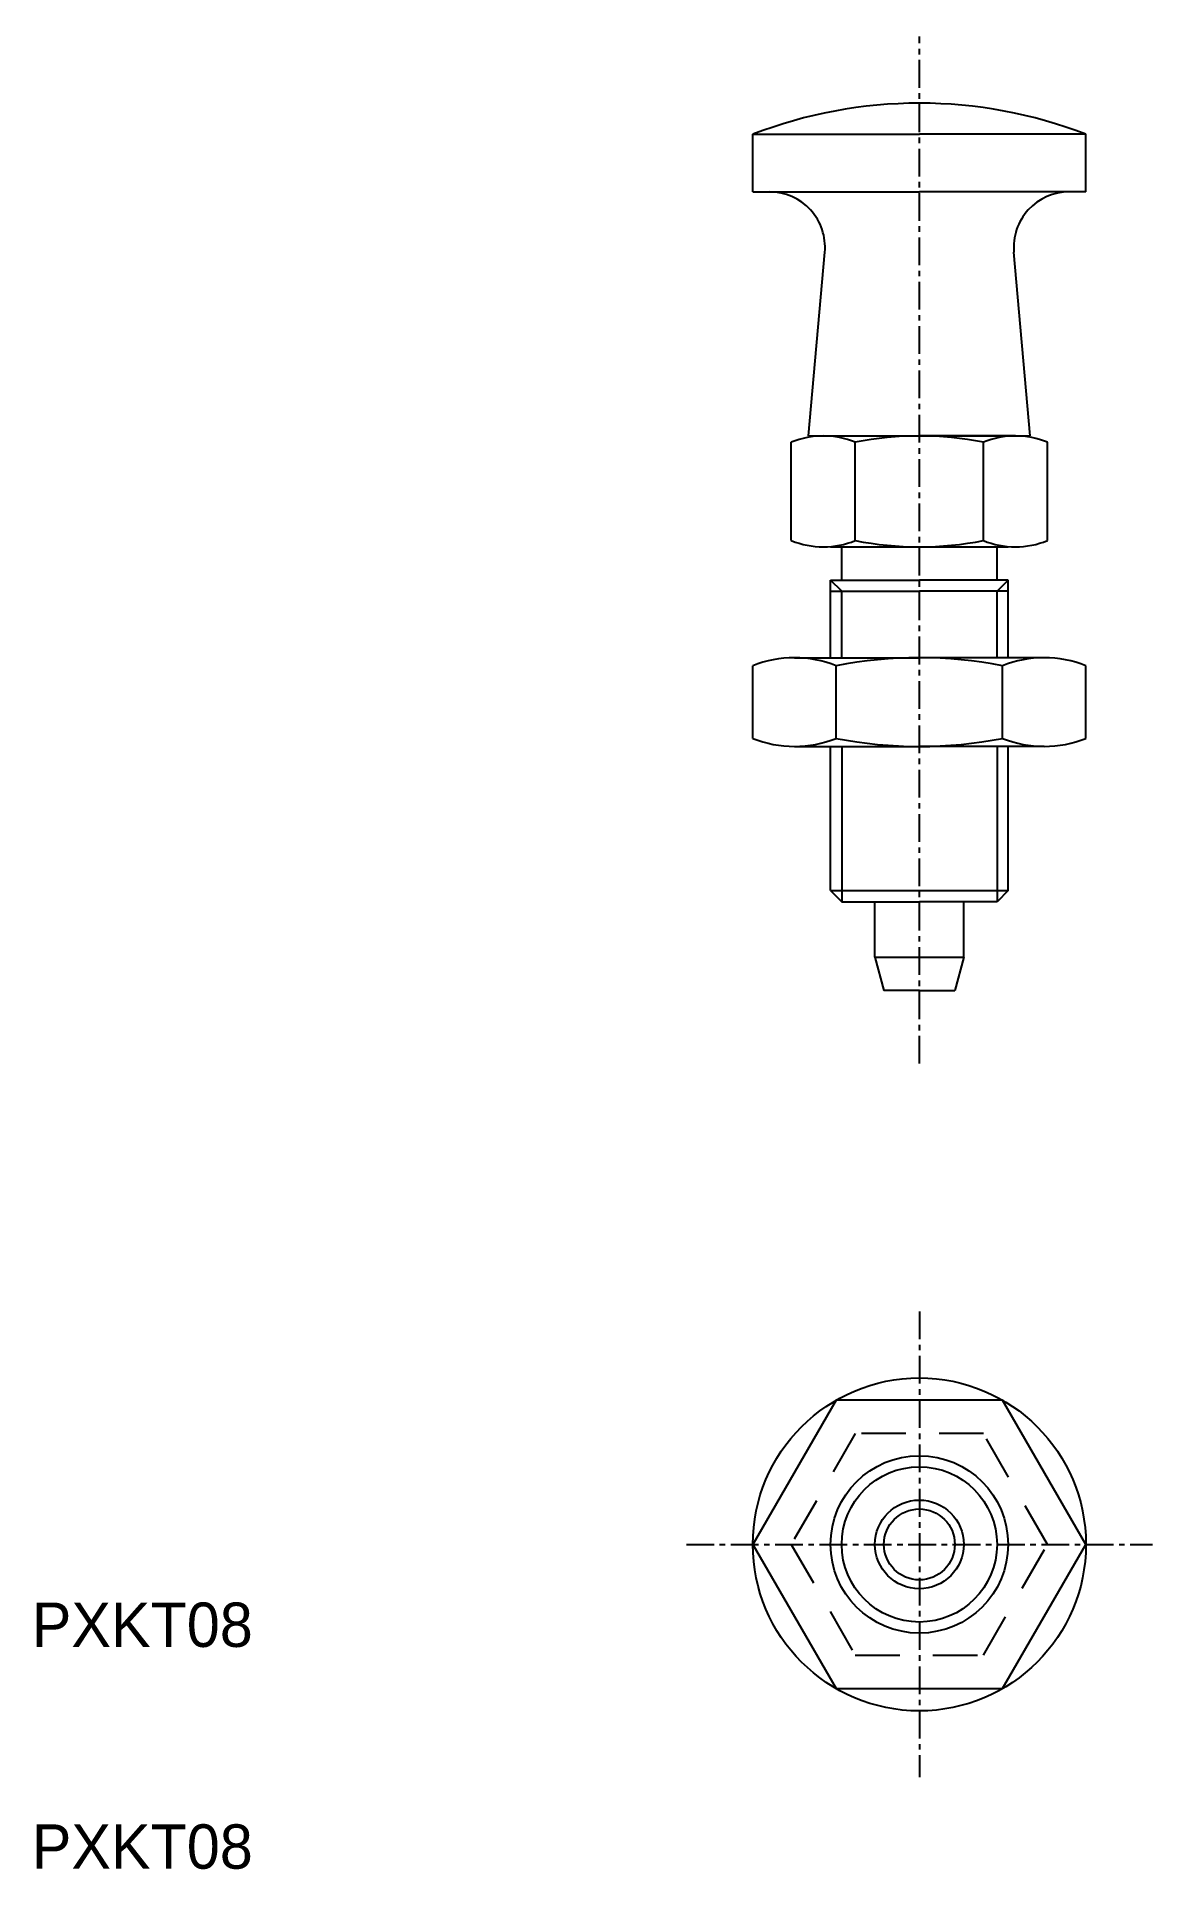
# Model space of a CAD drawing. Extents: x 188.6 to 238.9, y 50.2 to 132.8.
import ezdxf

# ---------------------------------------------------------------- set-up
doc = ezdxf.new("R2010")
doc.units = 0
doc.linetypes.add('CENTER', pattern=[2, 1.25, -0.25, 0.25, -0.25])
doc.linetypes.add('DASHED', pattern=[3.5, 2, -1.5])
doc.layers.get('0').update_dxf_attribs({"linetype": 'CONTINUOUS'})
doc.layers.add('CENTER', color=1, linetype='CENTER')

msp = doc.modelspace()

# ---------------------------------------------------------------- linework, layer by layer
at = {"color": 7, "linetype": 'CONTINUOUS'}
for p, q in [((220.868, 128.44), (228.368, 128.44)), ((220.868, 125.84), (220.868, 128.44)), ((235.868, 128.44), (228.368, 128.44)), ((235.868, 125.84), (235.868, 128.44)), ((220.868, 125.84), (221.618, 125.84)), ((221.618, 125.84), (228.368, 125.84)), ((235.118, 125.84), (228.368, 125.84)), ((235.868, 125.84), (235.118, 125.84)), ((223.368, 114.84), (224.108, 123.118)), ((233.368, 114.84), (232.627, 123.118)), ((222.594, 110.121), (222.594, 114.56)), ((223.368, 114.84), (233.368, 114.84)), ((224.037, 114.84), (228.368, 114.84)), ((225.481, 110.121), (225.481, 114.56)), ((232.698, 114.84), (228.368, 114.84)), ((231.254, 110.121), (231.254, 114.56)), ((234.141, 110.121), (234.141, 114.56)), ((224.368, 109.84), (228.368, 109.84)), ((224.868, 108.34), (224.868, 109.84)), ((228.368, 109.84), (232.368, 109.84)), ((231.868, 108.34), (231.868, 109.84)), ((224.368, 104.84), (224.368, 108.34)), ((224.368, 108.34), (228.368, 108.34)), ((232.368, 108.34), (228.368, 108.34)), ((232.368, 104.84), (232.368, 108.34)), ((224.368, 107.84), (228.368, 107.84)), ((232.368, 107.84), (228.368, 107.84)), ((220.862, 101.205), (220.862, 104.476)), ((222.738, 104.84), (228.368, 104.84)), ((224.615, 101.205), (224.615, 104.476)), ((233.997, 104.84), (228.368, 104.84)), ((232.12, 101.205), (232.12, 104.476)), ((235.873, 101.205), (235.873, 104.476)), ((222.738, 100.84), (228.368, 100.84)), ((224.368, 94.34), (224.368, 100.84)), ((233.997, 100.84), (228.368, 100.84)), ((232.368, 94.34), (232.368, 100.84)), ((224.368, 94.34), (224.868, 93.84)), ((224.368, 94.34), (232.368, 94.34)), ((232.368, 94.34), (231.868, 93.84)), ((224.868, 93.84), (228.368, 93.84)), ((226.368, 91.34), (226.368, 93.84)), ((231.868, 93.84), (228.368, 93.84)), ((230.368, 91.34), (230.368, 93.84)), ((226.368, 91.34), (226.769, 89.84)), ((226.368, 91.34), (230.368, 91.34)), ((230.368, 91.34), (229.966, 89.84)), ((228.368, 89.84), (226.769, 89.84)), ((228.368, 89.84), (229.966, 89.84))]:
    msp.add_line(p, q, dxfattribs=at)
at = {"color": 3, "linetype": 'CONTINUOUS'}
for p, q in [((224.868, 107.84), (224.368, 108.34)), ((231.868, 107.84), (232.368, 108.34)), ((224.868, 104.84), (224.868, 107.84)), ((231.868, 104.84), (231.868, 107.84)), ((224.868, 100.84), (224.868, 93.84)), ((231.868, 100.84), (231.868, 93.84))]:
    msp.add_line(p, q, dxfattribs=at)
at = {"color": 7, "linetype": 'CONTINUOUS'}
msp.add_lwpolyline([(232.12, 58.366), (235.873, 64.866), (232.12, 71.366), (224.615, 71.366), (220.862, 64.866), (224.615, 58.366)], close=True, dxfattribs=at)
at = {"color": 3, "linetype": 'DASHED'}
msp.add_lwpolyline([(231.254, 59.866), (234.141, 64.866), (231.254, 69.866), (225.481, 69.866), (222.594, 64.866), (225.481, 59.866)], close=True, dxfattribs=at)
at = {"color": 7, "linetype": 'CONTINUOUS'}
for radius in [7.506, 4, 3.5, 2, 1.598]:
    msp.add_circle((228.368, 64.866), radius, dxfattribs=at)
for centre, radius, start, end in [((228.368, 109.051), 20.789, 90, 111.14705), ((228.368, 109.051), 20.789, 68.85295, 90), ((221.618, 123.34), 2.5, 354.89085, 90), ((235.118, 123.34), 2.5, 90, 185.10915), ((224.037, 110.985), 3.855, 68.01264, 111.98736), ((228.368, 99.84), 15, 78.9042, 101.0958), ((232.698, 110.985), 3.855, 68.01264, 111.98736), ((224.037, 113.695), 3.855, 248.01264, 291.98736), ((228.368, 124.84), 15, 258.9042, 281.0958), ((232.698, 113.695), 3.855, 248.01264, 291.98736), ((222.738, 99.829), 5.012, 90, 111.98736), ((222.738, 99.829), 5.012, 68.01264, 90), ((228.368, 85.34), 19.5, 78.9042, 101.0958), ((233.997, 99.829), 5.012, 90, 111.98736), ((233.997, 99.829), 5.012, 68.01264, 90), ((222.738, 105.852), 5.012, 248.01264, 270), ((222.738, 105.852), 5.012, 270, 291.98736), ((228.368, 120.34), 19.5, 258.9042, 281.0958), ((233.997, 105.852), 5.012, 248.01264, 270), ((233.997, 105.852), 5.012, 270, 291.98736)]:
    msp.add_arc(centre, radius, start, end, dxfattribs=at)
at = {"layer": 'CENTER', "color": 1, "linetype": 'CENTER'}
for p, q in [((228.368, 86.54), (228.368, 132.84)), ((228.368, 75.366), (228.368, 54.366)), ((217.868, 64.866), (238.868, 64.866))]:
    msp.add_line(p, q, dxfattribs=at)

# ---------------------------------------------------------------- texts
at = {"color": 7, "linetype": 'CONTINUOUS'}
for p in [(188.368, 60.245), (188.368, 50.245)]:
    msp.add_text('PXKT08', height=2, dxfattribs=at).set_placement(p)

doc.saveas('drawing.dxf')
